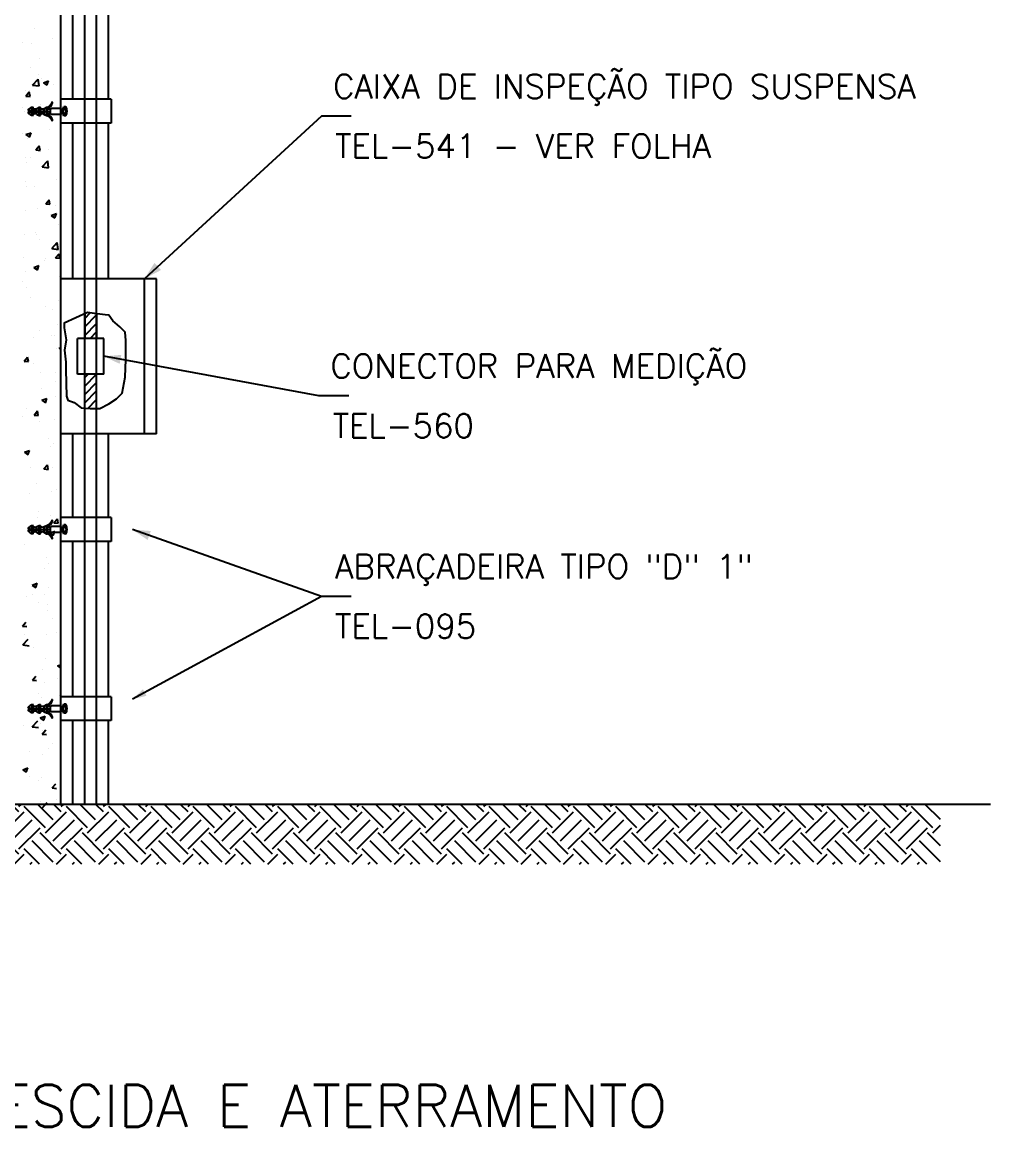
# Model space of a CAD drawing. Header units: millimetres. Extents: x -6325 to -6307.5, y -4398.7 to -4377.9.
# Drawn here: x -6316.14 to -6308.04, y -4398.71 to -4389.37 of the extents above; entities that cross this region are included whole.
import ezdxf
from ezdxf.enums import TextEntityAlignment as Align

# ---------------------------------------------------------------- set-up
doc = ezdxf.new("R2010")
doc.units = ezdxf.units.MM
doc.header["$LTSCALE"] = 10
doc.linetypes.add('DASHED', pattern=[0.75, 0.5, -0.25])
doc.layers.add('INDICACOES', color=9, linetype='Continuous')
doc.layers.add('Termotécnica', color=7, linetype='Continuous')
doc.styles.add('80', font='romans.shx', dxfattribs={"height": 10})
doc.styles.add('r140', font='romans.shx')

# ---------------------------------------------------------------- blocks, each defined once
blk = doc.blocks.new('SET')
at = {"layer": 'INDICACOES', "color": 2}
blk.add_solid([(0, 0), (11.59, -3.11), (11.59, 3.11)], dxfattribs=at)
blk = doc.blocks.new('*X3')
at = {"color": 0}
for p, q in [((823, 858.36), (825.29, 860.65)), ((823, 854.82), (828, 859.82)), ((823, 851.28), (828, 856.28)), ((825.25, 850), (828, 852.75)), ((823, 833.61), (824.39, 835)), ((823, 830.07), (827.93, 835)), ((823, 826.54), (828, 831.54)), ((823, 823), (828, 828)), ((824.27, 820.73), (828, 824.46)), ((827.71, 820.64), (828, 820.93))]:
    blk.add_line(p, q, dxfattribs=at)
blk = doc.blocks.new('*X2')
at = {"color": 0}
for p, q in [((565.69, 654.07), (566.61, 655)), ((580.05, 648.55), (573.6, 655)), ((583.36, 651.86), (580.23, 655)), ((583.36, 654.07), (584.29, 655)), ((597.73, 648.55), (591.28, 655)), ((601.04, 651.86), (597.9, 655)), ((601.04, 654.07), (601.97, 655)), ((615.4, 648.55), (608.95, 655)), ((618.72, 651.86), (615.58, 655)), ((618.72, 654.07), (619.64, 655)), ((633.08, 648.55), (626.63, 655)), ((636.4, 651.86), (633.26, 655)), ((636.4, 654.07), (637.32, 655)), ((650.76, 648.55), (644.31, 655)), ((654.07, 651.86), (650.94, 655)), ((654.07, 654.07), (655, 655)), ((668.44, 648.55), (661.99, 655)), ((671.75, 651.86), (668.62, 655)), ((671.75, 654.07), (672.68, 655)), ((686.11, 648.55), (679.66, 655)), ((689.43, 651.86), (686.29, 655)), ((689.43, 654.07), (690.36, 655)), ((703.79, 648.55), (697.34, 655)), ((707.11, 651.86), (703.97, 655)), ((707.11, 654.07), (708.03, 655)), ((721.47, 648.55), (715.02, 655)), ((724.78, 651.86), (721.65, 655)), ((724.78, 654.07), (725.71, 655)), ((739.15, 648.55), (732.7, 655)), ((742.46, 651.86), (739.33, 655)), ((742.46, 654.07), (743.39, 655)), ((756.83, 648.55), (750.37, 655)), ((760.14, 651.86), (757, 655)), ((760.14, 654.07), (761.07, 655)), ((774.5, 648.55), (768.05, 655)), ((777.82, 651.86), (774.68, 655)), ((777.82, 654.07), (778.74, 655)), ((792.18, 648.55), (785.73, 655)), ((795.5, 651.86), (792.36, 655)), ((795.5, 654.07), (796.42, 655)), ((809.86, 648.55), (803.41, 655)), ((813.17, 651.86), (810.04, 655)), ((813.17, 654.07), (814.1, 655)), ((827.54, 648.55), (821.09, 655)), ((830.85, 651.86), (827.71, 655)), ((830.85, 654.07), (831.78, 655)), ((845.21, 648.55), (838.76, 655)), ((848.53, 651.86), (845.39, 655)), ((848.53, 654.07), (849.45, 655)), ((862.89, 648.55), (856.44, 655)), ((866.21, 651.86), (863.07, 655)), ((866.21, 654.07), (867.13, 655)), ((880.57, 648.55), (874.12, 655)), ((883.88, 651.86), (880.75, 655)), ((883.88, 654.07), (884.81, 655)), ((898.25, 648.55), (891.8, 655)), ((901.56, 651.86), (898.43, 655)), ((901.56, 654.07), (902.49, 655)), ((915.92, 648.55), (909.47, 655)), ((919.24, 651.86), (916.1, 655)), ((919.24, 654.07), (920.17, 655)), ((933.6, 648.55), (927.15, 655)), ((936.92, 651.86), (933.78, 655)), ((936.92, 654.07), (937.84, 655)), ((951.28, 648.55), (944.83, 655)), ((954.59, 651.86), (951.46, 655)), ((954.59, 654.07), (955.52, 655)), ((968.96, 648.55), (962.51, 655)), ((972.27, 651.86), (969.14, 655)), ((972.27, 654.07), (973.2, 655)), ((986.63, 648.55), (980.18, 655)), ((989.95, 651.86), (986.81, 655)), ((989.95, 654.07), (990.88, 655)), ((1004.31, 648.55), (997.86, 655)), ((1007.63, 651.86), (1004.49, 655)), ((1007.63, 654.07), (1008.55, 655)), ((1021.99, 648.55), (1015.54, 655)), ((1025.3, 651.86), (1022.17, 655)), ((1025.3, 654.07), (1026.23, 655)), ((1039.67, 648.55), (1033.22, 655)), ((1042.98, 651.86), (1039.85, 655)), ((1042.98, 654.07), (1043.91, 655)), ((1057.35, 648.55), (1050.9, 655)), ((1060.66, 651.86), (1057.52, 655)), ((1060.66, 654.07), (1061.59, 655)), ((1075.02, 648.55), (1068.57, 655)), ((1078.34, 651.86), (1075.2, 655)), ((1078.34, 654.07), (1079.26, 655)), ((1092.7, 648.55), (1086.25, 655)), ((1096.02, 651.86), (1092.88, 655)), ((1096.02, 654.07), (1096.94, 655)), ((1110.38, 648.55), (1103.93, 655)), ((1113.69, 651.86), (1110.56, 655)), ((1113.69, 654.07), (1114.62, 655)), ((1128.06, 648.55), (1121.61, 655)), ((1131.37, 651.86), (1128.23, 655)), ((1131.37, 654.07), (1132.3, 655)), ((1145.73, 648.55), (1139.28, 655)), ((1149.05, 651.86), (1145.91, 655)), ((1149.05, 654.07), (1149.97, 655)), ((1163.41, 648.55), (1156.96, 655)), ((1166.73, 651.86), (1163.59, 655)), ((1166.73, 654.07), (1167.65, 655)), ((1181, 648.64), (1174.64, 655)), ((565.69, 651.86), (565, 652.55)), ((565, 648.97), (567.9, 651.86)), ((576.73, 645.23), (567.9, 654.07)), ((576.73, 643.03), (585.57, 651.86)), ((594.41, 645.23), (585.57, 654.07)), ((594.41, 643.03), (603.25, 651.86)), ((612.09, 645.23), (603.25, 654.07)), ((612.09, 643.03), (620.93, 651.86)), ((629.77, 645.23), (620.93, 654.07)), ((629.77, 643.03), (638.61, 651.86)), ((647.44, 645.23), (638.61, 654.07)), ((647.44, 643.03), (656.28, 651.86)), ((665.12, 645.23), (656.28, 654.07)), ((665.12, 643.03), (673.96, 651.86)), ((682.8, 645.23), (673.96, 654.07)), ((682.8, 643.03), (691.64, 651.86)), ((700.48, 645.23), (691.64, 654.07)), ((700.48, 643.03), (709.32, 651.86)), ((718.16, 645.23), (709.32, 654.07)), ((718.16, 643.03), (726.99, 651.86)), ((735.83, 645.23), (726.99, 654.07)), ((735.83, 643.03), (744.67, 651.86)), ((753.51, 645.23), (744.67, 654.07)), ((753.51, 643.03), (762.35, 651.86)), ((771.19, 645.23), (762.35, 654.07)), ((771.19, 643.03), (780.03, 651.86)), ((788.87, 645.23), (780.03, 654.07)), ((788.87, 643.03), (797.7, 651.86)), ((806.54, 645.23), (797.7, 654.07)), ((806.54, 643.03), (815.38, 651.86)), ((824.22, 645.23), (815.38, 654.07)), ((824.22, 643.03), (833.06, 651.86)), ((841.9, 645.23), (833.06, 654.07)), ((841.9, 643.03), (850.74, 651.86)), ((859.58, 645.23), (850.74, 654.07)), ((859.58, 643.03), (868.42, 651.86)), ((877.25, 645.23), (868.42, 654.07)), ((877.25, 643.03), (886.09, 651.86)), ((894.93, 645.23), (886.09, 654.07)), ((894.93, 643.03), (903.77, 651.86)), ((912.61, 645.23), (903.77, 654.07)), ((912.61, 643.03), (921.45, 651.86)), ((930.29, 645.23), (921.45, 654.07)), ((930.29, 643.03), (939.13, 651.86)), ((947.97, 645.23), (939.13, 654.07)), ((947.97, 643.03), (956.8, 651.86)), ((965.64, 645.23), (956.8, 654.07)), ((965.64, 643.03), (974.48, 651.86)), ((983.32, 645.23), (974.48, 654.07)), ((983.32, 643.03), (992.16, 651.86)), ((1001, 645.23), (992.16, 654.07)), ((1001, 643.03), (1009.84, 651.86)), ((1018.68, 645.23), (1009.84, 654.07)), ((1018.68, 643.03), (1027.51, 651.86)), ((1036.35, 645.23), (1027.51, 654.07)), ((1036.35, 643.03), (1045.19, 651.86)), ((1054.03, 645.23), (1045.19, 654.07)), ((1054.03, 643.03), (1062.87, 651.86)), ((1071.71, 645.23), (1062.87, 654.07)), ((1071.71, 643.03), (1080.55, 651.86)), ((1089.39, 645.23), (1080.55, 654.07)), ((1089.39, 643.03), (1098.23, 651.86)), ((1107.06, 645.23), (1098.23, 654.07)), ((1107.06, 643.03), (1115.9, 651.86)), ((1124.74, 645.23), (1115.9, 654.07)), ((1124.74, 643.03), (1133.58, 651.86)), ((1142.42, 645.23), (1133.58, 654.07)), ((1142.42, 643.03), (1151.26, 651.86)), ((1160.1, 645.23), (1151.26, 654.07)), ((1160.1, 643.03), (1168.94, 651.86)), ((1177.77, 645.23), (1168.94, 654.07)), ((565, 642.34), (571.21, 648.55)), ((565.69, 636.4), (574.52, 645.23)), ((580.05, 639.71), (588.89, 648.55)), ((583.36, 636.4), (592.2, 645.23)), ((597.73, 639.71), (606.57, 648.55)), ((601.04, 636.4), (609.88, 645.23)), ((615.4, 639.71), (624.24, 648.55)), ((618.72, 636.4), (627.56, 645.23)), ((633.08, 639.71), (641.92, 648.55)), ((636.4, 636.4), (645.23, 645.23)), ((650.76, 639.71), (659.6, 648.55)), ((654.07, 636.4), (662.91, 645.23)), ((668.44, 639.71), (677.28, 648.55)), ((671.75, 636.4), (680.59, 645.23)), ((686.11, 639.71), (694.95, 648.55)), ((689.43, 636.4), (698.27, 645.23)), ((703.79, 639.71), (712.63, 648.55)), ((707.11, 636.4), (715.95, 645.23)), ((721.47, 639.71), (730.31, 648.55)), ((724.78, 636.4), (733.62, 645.23)), ((739.15, 639.71), (747.99, 648.55)), ((742.46, 636.4), (751.3, 645.23)), ((756.83, 639.71), (765.66, 648.55)), ((760.14, 636.4), (768.98, 645.23)), ((774.5, 639.71), (783.34, 648.55)), ((777.82, 636.4), (786.66, 645.23)), ((792.18, 639.71), (801.02, 648.55)), ((795.5, 636.4), (804.33, 645.23)), ((809.86, 639.71), (818.7, 648.55)), ((813.17, 636.4), (822.01, 645.23)), ((827.54, 639.71), (836.37, 648.55)), ((830.85, 636.4), (839.69, 645.23)), ((845.21, 639.71), (854.05, 648.55)), ((848.53, 636.4), (857.37, 645.23)), ((862.89, 639.71), (871.73, 648.55)), ((866.21, 636.4), (875.04, 645.23)), ((880.57, 639.71), (889.41, 648.55)), ((883.88, 636.4), (892.72, 645.23)), ((898.25, 639.71), (907.09, 648.55)), ((901.56, 636.4), (910.4, 645.23)), ((915.92, 639.71), (924.76, 648.55)), ((919.24, 636.4), (928.08, 645.23)), ((933.6, 639.71), (942.44, 648.55)), ((936.92, 636.4), (945.76, 645.23)), ((951.28, 639.71), (960.12, 648.55)), ((954.59, 636.4), (963.43, 645.23)), ((968.96, 639.71), (977.8, 648.55)), ((972.27, 636.4), (981.11, 645.23)), ((986.63, 639.71), (995.47, 648.55)), ((989.95, 636.4), (998.79, 645.23)), ((1004.31, 639.71), (1013.15, 648.55)), ((1007.63, 636.4), (1016.47, 645.23)), ((1021.99, 639.71), (1030.83, 648.55)), ((1025.3, 636.4), (1034.14, 645.23)), ((1039.67, 639.71), (1048.51, 648.55)), ((1042.98, 636.4), (1051.82, 645.23)), ((1057.35, 639.71), (1066.18, 648.55)), ((1060.66, 636.4), (1069.5, 645.23)), ((1075.02, 639.71), (1083.86, 648.55)), ((1078.34, 636.4), (1087.18, 645.23)), ((1092.7, 639.71), (1101.54, 648.55)), ((1096.02, 636.4), (1104.85, 645.23)), ((1110.38, 639.71), (1119.22, 648.55)), ((1113.69, 636.4), (1122.53, 645.23)), ((1128.06, 639.71), (1136.9, 648.55)), ((1131.37, 636.4), (1140.21, 645.23)), ((1145.73, 639.71), (1154.57, 648.55)), ((1149.05, 636.4), (1157.89, 645.23)), ((1163.41, 639.71), (1172.25, 648.55)), ((1166.73, 636.4), (1175.57, 645.23)), ((1177.77, 643.03), (1181, 646.25)), ((583.36, 634.19), (574.52, 643.03)), ((601.04, 634.19), (592.2, 643.03)), ((618.72, 634.19), (609.88, 643.03)), ((636.4, 634.19), (627.56, 643.03)), ((654.07, 634.19), (645.23, 643.03)), ((671.75, 634.19), (662.91, 643.03)), ((689.43, 634.19), (680.59, 643.03)), ((707.11, 634.19), (698.27, 643.03)), ((724.78, 634.19), (715.95, 643.03)), ((742.46, 634.19), (733.62, 643.03)), ((760.14, 634.19), (751.3, 643.03)), ((777.82, 634.19), (768.98, 643.03)), ((795.5, 634.19), (786.66, 643.03)), ((813.17, 634.19), (804.33, 643.03)), ((830.85, 634.19), (822.01, 643.03)), ((848.53, 634.19), (839.69, 643.03)), ((866.21, 634.19), (857.37, 643.03)), ((883.88, 634.19), (875.04, 643.03)), ((901.56, 634.19), (892.72, 643.03)), ((919.24, 634.19), (910.4, 643.03)), ((936.92, 634.19), (928.08, 643.03)), ((954.59, 634.19), (945.76, 643.03)), ((972.27, 634.19), (963.43, 643.03)), ((989.95, 634.19), (981.11, 643.03)), ((1007.63, 634.19), (998.79, 643.03)), ((1025.3, 634.19), (1016.47, 643.03)), ((1042.98, 634.19), (1034.14, 643.03)), ((1060.66, 634.19), (1051.82, 643.03)), ((1078.34, 634.19), (1069.5, 643.03)), ((1096.02, 634.19), (1087.18, 643.03)), ((1113.69, 634.19), (1104.85, 643.03)), ((1131.37, 634.19), (1122.53, 643.03)), ((1149.05, 634.19), (1140.21, 643.03)), ((1166.73, 634.19), (1157.89, 643.03)), ((1181, 637.59), (1175.57, 643.03)), ((574.29, 630), (567.9, 636.4)), ((580.05, 630.87), (571.21, 639.71)), ((591.97, 630), (585.57, 636.4)), ((597.73, 630.87), (588.89, 639.71)), ((609.65, 630), (603.25, 636.4)), ((615.4, 630.87), (606.57, 639.71)), ((627.32, 630), (620.93, 636.4)), ((633.08, 630.87), (624.24, 639.71)), ((645, 630), (638.61, 636.4)), ((650.76, 630.87), (641.92, 639.71)), ((662.68, 630), (656.28, 636.4)), ((668.44, 630.87), (659.6, 639.71)), ((680.36, 630), (673.96, 636.4)), ((686.11, 630.87), (677.28, 639.71)), ((698.03, 630), (691.64, 636.4)), ((703.79, 630.87), (694.95, 639.71)), ((715.71, 630), (709.32, 636.4)), ((721.47, 630.87), (712.63, 639.71)), ((733.39, 630), (726.99, 636.4)), ((739.15, 630.87), (730.31, 639.71)), ((751.07, 630), (744.67, 636.4)), ((756.83, 630.87), (747.99, 639.71)), ((768.75, 630), (762.35, 636.4)), ((774.5, 630.87), (765.66, 639.71)), ((786.42, 630), (780.03, 636.4)), ((792.18, 630.87), (783.34, 639.71)), ((804.1, 630), (797.7, 636.4)), ((809.86, 630.87), (801.02, 639.71)), ((821.78, 630), (815.38, 636.4)), ((827.54, 630.87), (818.7, 639.71)), ((839.46, 630), (833.06, 636.4)), ((845.21, 630.87), (836.37, 639.71)), ((857.13, 630), (850.74, 636.4)), ((862.89, 630.87), (854.05, 639.71)), ((874.81, 630), (868.42, 636.4)), ((880.57, 630.87), (871.73, 639.71)), ((892.49, 630), (886.09, 636.4)), ((898.25, 630.87), (889.41, 639.71)), ((910.17, 630), (903.77, 636.4)), ((915.92, 630.87), (907.09, 639.71)), ((927.84, 630), (921.45, 636.4)), ((933.6, 630.87), (924.76, 639.71)), ((945.52, 630), (939.13, 636.4)), ((951.28, 630.87), (942.44, 639.71)), ((963.2, 630), (956.8, 636.4)), ((968.96, 630.87), (960.12, 639.71)), ((980.88, 630), (974.48, 636.4)), ((986.63, 630.87), (977.8, 639.71)), ((998.56, 630), (992.16, 636.4)), ((1004.31, 630.87), (995.47, 639.71)), ((1016.23, 630), (1009.84, 636.4)), ((1021.99, 630.87), (1013.15, 639.71)), ((1033.91, 630), (1027.51, 636.4)), ((1039.67, 630.87), (1030.83, 639.71)), ((1051.59, 630), (1045.19, 636.4)), ((1057.35, 630.87), (1048.51, 639.71)), ((1069.27, 630), (1062.87, 636.4)), ((1075.02, 630.87), (1066.18, 639.71)), ((1086.94, 630), (1080.55, 636.4)), ((1092.7, 630.87), (1083.86, 639.71)), ((1104.62, 630), (1098.23, 636.4)), ((1110.38, 630.87), (1101.54, 639.71)), ((1122.3, 630), (1115.9, 636.4)), ((1128.06, 630.87), (1119.22, 639.71)), ((1139.98, 630), (1133.58, 636.4)), ((1145.73, 630.87), (1136.9, 639.71)), ((1157.65, 630), (1151.26, 636.4)), ((1163.41, 630.87), (1154.57, 639.71)), ((1175.33, 630), (1168.94, 636.4)), ((1181, 630.96), (1172.25, 639.71)), ((565.69, 634.19), (565, 634.87)), ((565, 631.29), (567.9, 634.19)), ((570.34, 630), (571.21, 630.87)), ((581.39, 630), (585.57, 634.19)), ((588.02, 630), (588.89, 630.87)), ((599.06, 630), (603.25, 634.19)), ((605.69, 630), (606.57, 630.87)), ((616.74, 630), (620.93, 634.19)), ((623.37, 630), (624.24, 630.87)), ((634.42, 630), (638.61, 634.19)), ((641.05, 630), (641.92, 630.87)), ((652.1, 630), (656.28, 634.19)), ((658.73, 630), (659.6, 630.87)), ((669.77, 630), (673.96, 634.19)), ((676.4, 630), (677.28, 630.87)), ((687.45, 630), (691.64, 634.19)), ((694.08, 630), (694.95, 630.87)), ((705.13, 630), (709.32, 634.19)), ((711.76, 630), (712.63, 630.87)), ((722.81, 630), (726.99, 634.19)), ((729.44, 630), (730.31, 630.87)), ((740.49, 630), (744.67, 634.19)), ((747.11, 630), (747.99, 630.87)), ((758.16, 630), (762.35, 634.19)), ((764.79, 630), (765.66, 630.87)), ((775.84, 630), (780.03, 634.19)), ((782.47, 630), (783.34, 630.87)), ((793.52, 630), (797.7, 634.19)), ((800.15, 630), (801.02, 630.87)), ((811.2, 630), (815.38, 634.19)), ((817.83, 630), (818.7, 630.87)), ((828.87, 630), (833.06, 634.19)), ((835.5, 630), (836.37, 630.87)), ((846.55, 630), (850.74, 634.19)), ((853.18, 630), (854.05, 630.87)), ((864.23, 630), (868.42, 634.19)), ((870.86, 630), (871.73, 630.87)), ((881.91, 630), (886.09, 634.19)), ((888.54, 630), (889.41, 630.87)), ((899.58, 630), (903.77, 634.19)), ((906.21, 630), (907.09, 630.87)), ((917.26, 630), (921.45, 634.19)), ((923.89, 630), (924.76, 630.87)), ((934.94, 630), (939.13, 634.19)), ((941.57, 630), (942.44, 630.87)), ((952.62, 630), (956.8, 634.19)), ((959.25, 630), (960.12, 630.87)), ((970.3, 630), (974.48, 634.19)), ((976.92, 630), (977.8, 630.87)), ((987.97, 630), (992.16, 634.19)), ((994.6, 630), (995.47, 630.87)), ((1005.65, 630), (1009.84, 634.19)), ((1012.28, 630), (1013.15, 630.87)), ((1023.33, 630), (1027.51, 634.19)), ((1029.96, 630), (1030.83, 630.87)), ((1041.01, 630), (1045.19, 634.19)), ((1047.63, 630), (1048.51, 630.87)), ((1058.68, 630), (1062.87, 634.19)), ((1065.31, 630), (1066.18, 630.87)), ((1076.36, 630), (1080.55, 634.19)), ((1082.99, 630), (1083.86, 630.87)), ((1094.04, 630), (1098.23, 634.19)), ((1100.67, 630), (1101.54, 630.87)), ((1111.72, 630), (1115.9, 634.19)), ((1118.35, 630), (1119.22, 630.87)), ((1129.39, 630), (1133.58, 634.19)), ((1136.02, 630), (1136.9, 630.87)), ((1147.07, 630), (1151.26, 634.19)), ((1153.7, 630), (1154.57, 630.87)), ((1164.75, 630), (1168.94, 634.19)), ((1171.38, 630), (1172.25, 630.87))]:
    blk.add_line(p, q, dxfattribs=at)

msp = doc.modelspace()

# ---------------------------------------------------------------- linework, layer by layer
at = {"layer": 'Termotécnica', "color": 2}
for p, q in [((-6315.8227, -4395.9113), (-6315.8227, -4382.3113)), ((-6313.6427, -4390.1513), (-6315.1227, -4391.5113)), ((-6313.3927, -4390.1513), (-6313.6427, -4390.1513)), ((-6315.6227, -4391.8063), (-6315.6227, -4392.0113)), ((-6315.5227, -4391.8049), (-6315.5227, -4392.0113)), ((-6313.6627, -4392.4913), (-6315.4627, -4392.1613)), ((-6315.6227, -4392.5942), (-6315.6227, -4392.3113)), ((-6315.5227, -4392.5985), (-6315.5227, -4392.3113)), ((-6313.4127, -4392.4913), (-6313.6627, -4392.4913)), ((-6313.6427, -4394.1713), (-6315.2227, -4393.6113)), ((-6313.6427, -4394.1713), (-6315.2227, -4395.0313)), ((-6313.3927, -4394.1713), (-6313.6427, -4394.1713))]:
    msp.add_line(p, q, dxfattribs=at)
at = {"layer": 'Termotécnica', "color": 1, "linetype": 'DASHED'}
for p, q in [((-6315.6227, -4392.8113), (-6315.6227, -4387.5113)), ((-6315.5227, -4392.8113), (-6315.5227, -4387.5113)), ((-6315.6227, -4395.9113), (-6315.6227, -4391.5113)), ((-6315.5227, -4395.9113), (-6315.5227, -4391.5113))]:
    msp.add_line(p, q, dxfattribs=at)
at = {"layer": 'Termotécnica', "color": 3}
for p, q in [((-6315.7227, -4390.01), (-6315.7227, -4388.3113)), ((-6315.4227, -4390.01), (-6315.4227, -4388.3113)), ((-6315.4022, -4390.01), (-6315.8227, -4390.01)), ((-6315.4022, -4390.01), (-6315.4022, -4390.21)), ((-6315.4022, -4390.21), (-6315.8227, -4390.21)), ((-6315.7227, -4391.5113), (-6315.7227, -4390.21)), ((-6315.4227, -4391.5113), (-6315.4227, -4390.21)), ((-6315.2227, -4391.5113), (-6315.8227, -4391.5113)), ((-6315.0227, -4391.5113), (-6315.8227, -4391.5113)), ((-6315.1227, -4392.8113), (-6315.1227, -4391.5113)), ((-6315.0227, -4392.8113), (-6315.0227, -4391.5113)), ((-6315.4627, -4392.0113), (-6315.6827, -4392.0113)), ((-6315.4627, -4392.3113), (-6315.6827, -4392.3113)), ((-6315.0227, -4392.8113), (-6315.8227, -4392.8113)), ((-6315.7227, -4393.5116), (-6315.7227, -4392.8113)), ((-6315.4227, -4393.5116), (-6315.4227, -4392.8113)), ((-6315.4022, -4393.5116), (-6315.8227, -4393.5116)), ((-6315.4022, -4393.5116), (-6315.4022, -4393.7116)), ((-6315.4022, -4393.7116), (-6315.8227, -4393.7116)), ((-6315.7227, -4395.0103), (-6315.7227, -4393.7116)), ((-6315.4227, -4395.0103), (-6315.4227, -4393.7116)), ((-6315.4022, -4395.0103), (-6315.8227, -4395.0103)), ((-6315.4022, -4395.0103), (-6315.4022, -4395.2103)), ((-6315.4022, -4395.2103), (-6315.8227, -4395.2103)), ((-6315.7227, -4395.9113), (-6315.7227, -4395.2103)), ((-6315.4227, -4395.9113), (-6315.4227, -4395.2103))]:
    msp.add_line(p, q, dxfattribs=at)
at = {"layer": 'Termotécnica', "color": 1}
for p, q in [((-6316.0448, -4389.4146), (-6316.0448, -4389.4146)), ((-6316.1416, -4389.5333), (-6316.1416, -4389.5333)), ((-6316.0691, -4389.5405), (-6316.0691, -4389.5405)), ((-6315.8929, -4389.4994), (-6315.8929, -4389.4994)), ((-6315.8237, -4389.6014), (-6315.8237, -4389.6014)), ((-6315.9979, -4389.6651), (-6315.9979, -4389.6651)), ((-6316.0764, -4389.7403), (-6316.0764, -4389.7403)), ((-6316.0098, -4389.806), (-6316.0098, -4389.806)), ((-6315.8313, -4389.8183), (-6315.8313, -4389.8183)), ((-6316.0582, -4389.8903), (-6316.0115, -4389.8416)), ((-6316.0582, -4389.8903), (-6316.0049, -4389.8985)), ((-6316.0048, -4389.8986), (-6316.0115, -4389.8416)), ((-6315.9815, -4389.838), (-6315.9815, -4389.838)), ((-6315.9681, -4389.8708), (-6315.9261, -4389.8547)), ((-6315.9681, -4389.8708), (-6315.9383, -4389.8909)), ((-6315.9383, -4389.8909), (-6315.9261, -4389.8547)), ((-6315.8833, -4389.8866), (-6315.8833, -4389.8866)), ((-6316.1186, -4389.9351), (-6316.1186, -4389.9351)), ((-6316.1158, -4389.9827), (-6316.0869, -4389.9483)), ((-6316.1158, -4389.9827), (-6316.08, -4389.9859)), ((-6316.08, -4389.9859), (-6316.0869, -4389.9483)), ((-6316.0837, -4389.94), (-6316.0837, -4389.94)), ((-6316.1394, -4390.0747), (-6316.1394, -4390.0747)), ((-6316.1292, -4390.111), (-6316.1292, -4390.111)), ((-6316.0993, -4390.105), (-6315.9027, -4390.1113)), ((-6316.0993, -4390.1176), (-6315.9027, -4390.1113)), ((-6316.0827, -4390.1055), (-6316.0827, -4390.0873)), ((-6316.0627, -4390.1061), (-6316.0627, -4390.078)), ((-6316.0527, -4390.1065), (-6316.0527, -4390.0763)), ((-6316.0227, -4390.0863), (-6316.0027, -4390.0763)), ((-6316.0227, -4390.1074), (-6316.0227, -4390.0863)), ((-6316.0027, -4390.0763), (-6315.9927, -4390.0763)), ((-6316.0027, -4390.1081), (-6316.0027, -4390.0763)), ((-6315.9927, -4390.1084), (-6315.9927, -4390.0763)), ((-6315.9892, -4390.0549), (-6315.9892, -4390.0549)), ((-6315.9627, -4390.0863), (-6315.9427, -4390.0763)), ((-6315.9627, -4390.1094), (-6315.9627, -4390.0863)), ((-6315.9427, -4390.0763), (-6315.9362, -4390.0763)), ((-6315.9427, -4390.11), (-6315.9427, -4390.0763)), ((-6315.9327, -4390.1103), (-6315.9327, -4390.0823)), ((-6315.9327, -4390.1403), (-6315.9327, -4390.1122)), ((-6315.8227, -4390.0863), (-6315.9027, -4390.0863)), ((-6315.8227, -4390.0863), (-6315.8227, -4390.1363)), ((-6315.8026, -4390.1001), (-6315.8227, -4390.1001)), ((-6315.8026, -4390.0901), (-6315.7968, -4390.0723)), ((-6315.7886, -4390.0901), (-6315.8026, -4390.0901)), ((-6315.8026, -4390.1301), (-6315.8026, -4390.0901)), ((-6315.7828, -4390.0723), (-6315.7968, -4390.0723)), ((-6316.091, -4390.1397), (-6316.091, -4390.1397)), ((-6316.0827, -4390.1353), (-6316.0827, -4390.1171)), ((-6316.0627, -4390.1446), (-6316.0627, -4390.1164)), ((-6316.0527, -4390.1463), (-6316.0527, -4390.1161)), ((-6316.0227, -4390.1363), (-6316.0227, -4390.1151)), ((-6316.0227, -4390.1363), (-6316.0027, -4390.1463)), ((-6316.0027, -4390.1463), (-6316.0027, -4390.1145)), ((-6316.0027, -4390.1463), (-6315.9927, -4390.1463)), ((-6315.9927, -4390.1463), (-6315.9927, -4390.1142)), ((-6315.9627, -4390.1363), (-6315.9627, -4390.1132)), ((-6315.9627, -4390.1363), (-6315.9427, -4390.1463)), ((-6315.9427, -4390.1463), (-6315.9427, -4390.1126)), ((-6315.9427, -4390.1463), (-6315.9362, -4390.1463)), ((-6315.8227, -4390.1363), (-6315.9027, -4390.1363)), ((-6315.8026, -4390.1201), (-6315.8227, -4390.1201)), ((-6315.7968, -4390.1479), (-6315.8026, -4390.1301)), ((-6315.7886, -4390.1301), (-6315.8026, -4390.1301)), ((-6315.7828, -4390.1479), (-6315.7968, -4390.1479)), ((-6316.1434, -4390.2931), (-6316.1434, -4390.2931)), ((-6316.1141, -4390.3059), (-6316.0721, -4390.2898)), ((-6316.0842, -4390.326), (-6316.0721, -4390.2898)), ((-6315.9198, -4390.2616), (-6315.9198, -4390.2616)), ((-6316.1141, -4390.3059), (-6316.0843, -4390.326)), ((-6316.0983, -4390.3395), (-6316.0983, -4390.3395)), ((-6316.0326, -4390.434), (-6316.0037, -4390.3996)), ((-6316.0326, -4390.434), (-6315.9967, -4390.4372)), ((-6315.9967, -4390.4372), (-6316.0037, -4390.3996)), ((-6315.9996, -4390.4248), (-6315.9996, -4390.4248)), ((-6315.9257, -4390.4311), (-6315.9257, -4390.4311)), ((-6316.1195, -4390.4982), (-6316.1195, -4390.4982)), ((-6316.1056, -4390.5392), (-6316.1056, -4390.5392)), ((-6316.0776, -4390.4983), (-6316.0776, -4390.4983)), ((-6315.9787, -4390.574), (-6315.9319, -4390.5253)), ((-6315.9787, -4390.574), (-6315.9253, -4390.5823)), ((-6315.9253, -4390.5823), (-6315.9319, -4390.5254)), ((-6316.1204, -4390.6949), (-6316.1204, -4390.6949)), ((-6316.1129, -4390.7389), (-6316.1129, -4390.7389)), ((-6316.0451, -4390.7361), (-6316.0451, -4390.7361)), ((-6315.8565, -4390.6851), (-6315.8565, -4390.6851)), ((-6315.9493, -4390.8854), (-6315.9204, -4390.8509)), ((-6315.9135, -4390.8885), (-6315.9204, -4390.8509)), ((-6316.1202, -4390.9387), (-6316.1202, -4390.9387)), ((-6316.0144, -4390.9217), (-6316.0144, -4390.9217)), ((-6315.9493, -4390.8854), (-6315.9135, -4390.8885)), ((-6315.8642, -4390.9019), (-6315.8642, -4390.9019)), ((-6315.902, -4390.9826), (-6315.8599, -4390.9664)), ((-6315.902, -4390.9826), (-6315.8721, -4391.0027)), ((-6315.8721, -4391.0027), (-6315.8599, -4390.9664)), ((-6316.1275, -4391.1384), (-6316.1275, -4391.1384)), ((-6316.0354, -4391.1233), (-6316.0354, -4391.1233)), ((-6316.022, -4391.1386), (-6316.022, -4391.1386)), ((-6315.8416, -4391.0563), (-6315.8416, -4391.0563)), ((-6316.0014, -4391.1846), (-6316.0014, -4391.1846)), ((-6315.8991, -4391.2578), (-6315.8524, -4391.2091)), ((-6315.8457, -4391.2661), (-6315.8524, -4391.2091)), ((-6315.8991, -4391.2578), (-6315.8458, -4391.2661)), ((-6315.8661, -4391.3367), (-6315.8372, -4391.3022)), ((-6315.8302, -4391.3398), (-6315.8372, -4391.3022)), ((-6315.8267, -4391.2959), (-6315.8267, -4391.2959)), ((-6316.1348, -4391.3382), (-6316.1348, -4391.3382)), ((-6316.0479, -4391.4176), (-6316.0059, -4391.4015)), ((-6316.0479, -4391.4176), (-6316.0181, -4391.4378)), ((-6316.0181, -4391.4378), (-6316.0059, -4391.4015)), ((-6315.961, -4391.3612), (-6315.961, -4391.3612)), ((-6315.9526, -4391.3453), (-6315.9526, -4391.3453)), ((-6315.8661, -4391.3367), (-6315.8302, -4391.3398)), ((-6316.1222, -4391.4547), (-6316.1222, -4391.4547)), ((-6315.834, -4391.4956), (-6315.834, -4391.4956)), ((-6316.1421, -4391.5379), (-6316.1421, -4391.5379)), ((-6316.1104, -4391.582), (-6316.1104, -4391.582)), ((-6316.0778, -4391.6678), (-6316.0778, -4391.6678)), ((-6315.8413, -4391.6954), (-6315.8413, -4391.6954)), ((-6315.9513, -4391.7484), (-6315.9513, -4391.7484)), ((-6315.8894, -4391.7687), (-6315.8894, -4391.7687)), ((-6316.0032, -4391.9444), (-6316.0032, -4391.9444)), ((-6315.8486, -4391.8951), (-6315.8486, -4391.8951)), ((-6316.0472, -4392.0054), (-6316.0472, -4392.0054)), ((-6315.897, -4391.9856), (-6315.897, -4391.9856)), ((-6315.8769, -4391.9864), (-6315.8769, -4391.9864)), ((-6316.1299, -4392.2017), (-6316.101, -4392.1672)), ((-6316.0941, -4392.2048), (-6316.101, -4392.1672)), ((-6315.8559, -4392.0949), (-6315.8559, -4392.0949)), ((-6315.8358, -4392.0943), (-6315.8227, -4392.0893)), ((-6315.8358, -4392.0943), (-6315.8227, -4392.1031)), ((-6316.1299, -4392.2017), (-6316.0941, -4392.2048)), ((-6316.1239, -4392.2144), (-6316.1239, -4392.2144)), ((-6316.0548, -4392.2222), (-6316.0548, -4392.2222)), ((-6315.8276, -4392.1923), (-6315.8276, -4392.1923)), ((-6315.9938, -4392.293), (-6315.9938, -4392.293)), ((-6315.8632, -4392.2946), (-6315.8632, -4392.2946)), ((-6315.9854, -4392.429), (-6315.9854, -4392.429)), ((-6315.8672, -4392.3735), (-6315.8672, -4392.3735)), ((-6315.9818, -4392.5294), (-6315.9398, -4392.5133)), ((-6315.9818, -4392.5294), (-6315.9519, -4392.5495)), ((-6315.9519, -4392.5495), (-6315.9398, -4392.5133)), ((-6315.8705, -4392.4943), (-6315.8705, -4392.4943)), ((-6316.1131, -4392.5979), (-6316.1131, -4392.5979)), ((-6316.0467, -4392.653), (-6316.0178, -4392.6185)), ((-6316.0108, -4392.6561), (-6316.0178, -4392.6185)), ((-6316.1433, -4392.6656), (-6316.1433, -4392.6656)), ((-6316.0467, -4392.653), (-6316.0108, -4392.6561)), ((-6316.0049, -4392.7042), (-6316.0049, -4392.7042)), ((-6315.8778, -4392.6941), (-6315.8778, -4392.6941)), ((-6315.9222, -4392.8524), (-6315.9222, -4392.8524)), ((-6315.8851, -4392.8938), (-6315.8851, -4392.8938)), ((-6316.1278, -4392.9645), (-6316.0858, -4392.9484)), ((-6316.1278, -4392.9645), (-6316.0979, -4392.9846)), ((-6316.1257, -4392.9742), (-6316.1257, -4392.9742)), ((-6316.1035, -4392.9851), (-6316.1035, -4392.9851)), ((-6316.0979, -4392.9846), (-6316.0857, -4392.9484)), ((-6315.9097, -4392.9181), (-6315.9097, -4392.9181)), ((-6316.08, -4393.089), (-6316.08, -4393.089)), ((-6315.9634, -4393.1043), (-6315.9345, -4393.0698)), ((-6315.9276, -4393.1074), (-6315.9345, -4393.0698)), ((-6315.9298, -4393.0692), (-6315.9298, -4393.0692)), ((-6315.8924, -4393.0935), (-6315.8924, -4393.0935)), ((-6315.9634, -4393.1043), (-6315.9276, -4393.1074)), ((-6316.029, -4393.2231), (-6316.029, -4393.2231)), ((-6315.8604, -4393.276), (-6315.8604, -4393.276)), ((-6316.0877, -4393.3059), (-6316.0877, -4393.3059)), ((-6315.8997, -4393.2933), (-6315.8997, -4393.2933)), ((-6316.0067, -4393.4639), (-6316.0067, -4393.4639)), ((-6316.0183, -4393.5126), (-6316.0183, -4393.5126)), ((-6315.907, -4393.493), (-6315.907, -4393.493)), ((-6315.8802, -4393.5556), (-6315.8513, -4393.5211)), ((-6315.8802, -4393.5556), (-6315.8443, -4393.5587)), ((-6315.8443, -4393.5588), (-6315.8513, -4393.5211)), ((-6315.8256, -4393.5432), (-6315.8256, -4393.5432)), ((-6316.0993, -4393.605), (-6315.9027, -4393.6113)), ((-6316.0993, -4393.6176), (-6315.9027, -4393.6113)), ((-6316.0827, -4393.6055), (-6316.0827, -4393.5873)), ((-6316.0827, -4393.6353), (-6316.0827, -4393.6171)), ((-6316.0627, -4393.6061), (-6316.0627, -4393.578)), ((-6316.0627, -4393.6446), (-6316.0627, -4393.6164)), ((-6316.0527, -4393.6065), (-6316.0527, -4393.5763)), ((-6316.0527, -4393.6463), (-6316.0527, -4393.6161)), ((-6316.0227, -4393.5863), (-6316.0027, -4393.5763)), ((-6316.0227, -4393.6074), (-6316.0227, -4393.5863)), ((-6316.0227, -4393.6363), (-6316.0227, -4393.6151)), ((-6316.0227, -4393.6363), (-6316.0027, -4393.6463)), ((-6316.0194, -4393.6102), (-6316.0194, -4393.6102)), ((-6316.0027, -4393.5763), (-6315.9927, -4393.5763)), ((-6316.0027, -4393.6081), (-6316.0027, -4393.5763)), ((-6316.0027, -4393.6463), (-6316.0027, -4393.6145)), ((-6316.0027, -4393.6463), (-6315.9927, -4393.6463)), ((-6315.9927, -4393.6084), (-6315.9927, -4393.5763)), ((-6315.9927, -4393.6463), (-6315.9927, -4393.6142)), ((-6315.9627, -4393.5863), (-6315.9427, -4393.5763)), ((-6315.9627, -4393.6094), (-6315.9627, -4393.5863)), ((-6315.9627, -4393.6363), (-6315.9627, -4393.6132)), ((-6315.9627, -4393.6363), (-6315.9427, -4393.6463)), ((-6315.9427, -4393.5763), (-6315.9362, -4393.5763)), ((-6315.9427, -4393.61), (-6315.9427, -4393.5763)), ((-6315.9427, -4393.6463), (-6315.9427, -4393.6126)), ((-6315.9427, -4393.6463), (-6315.9362, -4393.6463)), ((-6315.9327, -4393.6103), (-6315.9327, -4393.5823)), ((-6315.9327, -4393.6403), (-6315.9327, -4393.6122)), ((-6315.9156, -4393.6411), (-6315.8736, -4393.625)), ((-6315.9156, -4393.6411), (-6315.8858, -4393.6613)), ((-6315.8227, -4393.5863), (-6315.9027, -4393.5863)), ((-6315.8227, -4393.6363), (-6315.9027, -4393.6363)), ((-6315.8858, -4393.6613), (-6315.8736, -4393.625)), ((-6315.8227, -4393.5863), (-6315.8227, -4393.6363)), ((-6315.8026, -4393.6001), (-6315.8227, -4393.6001)), ((-6315.8026, -4393.6201), (-6315.8227, -4393.6201)), ((-6315.8026, -4393.5901), (-6315.7968, -4393.5723)), ((-6315.7886, -4393.5901), (-6315.8026, -4393.5901)), ((-6315.8026, -4393.6301), (-6315.8026, -4393.5901)), ((-6315.7968, -4393.6479), (-6315.8026, -4393.6301)), ((-6315.7886, -4393.6301), (-6315.8026, -4393.6301)), ((-6315.7828, -4393.5723), (-6315.7968, -4393.5723)), ((-6315.7828, -4393.6479), (-6315.7968, -4393.6479)), ((-6316.1275, -4393.734), (-6316.1275, -4393.734)), ((-6315.9143, -4393.6927), (-6315.9143, -4393.6927)), ((-6315.945, -4393.8482), (-6315.945, -4393.8482)), ((-6315.955, -4393.936), (-6315.955, -4393.936)), ((-6315.9216, -4393.8925), (-6315.9216, -4393.8925)), ((-6316.0616, -4394.0762), (-6316.0196, -4394.0601)), ((-6316.0616, -4394.0762), (-6316.0318, -4394.0964)), ((-6316.0317, -4394.0964), (-6316.0196, -4394.0601)), ((-6315.9289, -4394.0922), (-6315.9289, -4394.0922)), ((-6316.1129, -4394.1727), (-6316.1129, -4394.1727)), ((-6316.0618, -4394.1548), (-6316.0618, -4394.1548)), ((-6315.9627, -4394.1529), (-6315.9627, -4394.1529)), ((-6316.0085, -4394.2237), (-6316.0085, -4394.2237)), ((-6315.9362, -4394.292), (-6315.9362, -4394.292)), ((-6315.9353, -4394.2354), (-6315.9353, -4394.2354)), ((-6316.144, -4394.4206), (-6316.1151, -4394.3861)), ((-6316.1205, -4394.3895), (-6316.1205, -4394.3895)), ((-6315.8933, -4394.3596), (-6315.8933, -4394.3596)), ((-6316.144, -4394.4206), (-6316.1082, -4394.4237)), ((-6316.1292, -4394.4938), (-6316.1292, -4394.4938)), ((-6315.9435, -4394.4917), (-6315.9435, -4394.4917)), ((-6315.8609, -4394.4733), (-6315.8609, -4394.4733)), ((-6316.1417, -4394.5774), (-6316.095, -4394.5287)), ((-6316.1417, -4394.5774), (-6316.0884, -4394.5857)), ((-6316.0511, -4394.5963), (-6316.0511, -4394.5963)), ((-6315.9777, -4394.7799), (-6315.9777, -4394.7799)), ((-6315.9507, -4394.6914), (-6315.9507, -4394.6914)), ((-6315.8494, -4394.7529), (-6315.8227, -4394.7426)), ((-6315.8494, -4394.7529), (-6315.8227, -4394.7709)), ((-6315.83, -4394.783), (-6315.83, -4394.783)), ((-6316.0608, -4394.8719), (-6316.0319, -4394.8374)), ((-6316.0608, -4394.8719), (-6316.0249, -4394.875)), ((-6315.8512, -4394.8605), (-6315.8512, -4394.8605)), ((-6315.958, -4394.8912), (-6315.958, -4394.8912)), ((-6316.0102, -4394.9835), (-6316.0102, -4394.9835)), ((-6315.9879, -4395.0197), (-6315.9879, -4395.0197)), ((-6315.8377, -4394.9999), (-6315.8377, -4394.9999)), ((-6316.0993, -4395.105), (-6315.9027, -4395.1113)), ((-6316.0993, -4395.1176), (-6315.9027, -4395.1113)), ((-6316.0971, -4395.0849), (-6316.0971, -4395.0849)), ((-6316.0827, -4395.1055), (-6316.0827, -4395.0873)), ((-6316.0827, -4395.1353), (-6316.0827, -4395.1171)), ((-6316.0627, -4395.1061), (-6316.0627, -4395.078)), ((-6316.0627, -4395.1446), (-6316.0627, -4395.1164)), ((-6316.0527, -4395.1065), (-6316.0527, -4395.0763)), ((-6316.0527, -4395.1463), (-6316.0527, -4395.1161)), ((-6316.0227, -4395.0863), (-6316.0027, -4395.0763)), ((-6316.0227, -4395.1074), (-6316.0227, -4395.0863)), ((-6316.0227, -4395.1363), (-6316.0227, -4395.1151)), ((-6316.0227, -4395.1363), (-6316.0027, -4395.1463)), ((-6316.0027, -4395.0763), (-6315.9927, -4395.0763)), ((-6316.0027, -4395.1081), (-6316.0027, -4395.0763)), ((-6316.0027, -4395.1463), (-6316.0027, -4395.1145)), ((-6316.0027, -4395.1463), (-6315.9927, -4395.1463)), ((-6315.9927, -4395.1084), (-6315.9927, -4395.0763)), ((-6315.9927, -4395.1463), (-6315.9927, -4395.1142)), ((-6315.9653, -4395.0909), (-6315.9653, -4395.0909)), ((-6315.9627, -4395.0863), (-6315.9427, -4395.0763)), ((-6315.9627, -4395.1094), (-6315.9627, -4395.0863)), ((-6315.9627, -4395.1363), (-6315.9627, -4395.1132)), ((-6315.9627, -4395.1363), (-6315.9427, -4395.1463)), ((-6315.9427, -4395.0763), (-6315.9362, -4395.0763)), ((-6315.9427, -4395.11), (-6315.9427, -4395.0763)), ((-6315.9427, -4395.1463), (-6315.9427, -4395.1126)), ((-6315.9427, -4395.1463), (-6315.9362, -4395.1463)), ((-6315.9327, -4395.1103), (-6315.9327, -4395.0823)), ((-6315.9327, -4395.1403), (-6315.9327, -4395.1122)), ((-6315.8227, -4395.0863), (-6315.9027, -4395.0863)), ((-6315.8227, -4395.1363), (-6315.9027, -4395.1363)), ((-6315.8227, -4395.0863), (-6315.8227, -4395.1363)), ((-6315.8026, -4395.1001), (-6315.8227, -4395.1001)), ((-6315.8026, -4395.1201), (-6315.8227, -4395.1201)), ((-6315.8026, -4395.0901), (-6315.7968, -4395.0723)), ((-6315.7886, -4395.0901), (-6315.8026, -4395.0901)), ((-6315.8026, -4395.1301), (-6315.8026, -4395.0901)), ((-6315.7886, -4395.1301), (-6315.8026, -4395.1301)), ((-6315.7968, -4395.1479), (-6315.8026, -4395.1301)), ((-6315.7828, -4395.0723), (-6315.7968, -4395.0723)), ((-6315.7828, -4395.1479), (-6315.7968, -4395.1479)), ((-6316.0622, -4395.2612), (-6316.0154, -4395.2125)), ((-6315.9955, -4395.2366), (-6315.9955, -4395.2366)), ((-6315.9954, -4395.188), (-6315.9534, -4395.1719)), ((-6315.9954, -4395.188), (-6315.9656, -4395.2081)), ((-6315.9656, -4395.2081), (-6315.9534, -4395.1719)), ((-6316.131, -4395.2535), (-6316.131, -4395.2535)), ((-6316.0622, -4395.2612), (-6316.0088, -4395.2695)), ((-6315.9775, -4395.3232), (-6315.9486, -4395.2887)), ((-6315.9775, -4395.3232), (-6315.9417, -4395.3264)), ((-6315.9726, -4395.2906), (-6315.9726, -4395.2906)), ((-6315.8936, -4395.405), (-6315.8936, -4395.405)), ((-6316.0874, -4395.4721), (-6316.0874, -4395.4721)), ((-6315.9799, -4395.4904), (-6315.9799, -4395.4904)), ((-6315.9261, -4395.4433), (-6315.9261, -4395.4433)), ((-6316.1414, -4395.6231), (-6316.0994, -4395.607)), ((-6316.1414, -4395.6231), (-6316.1116, -4395.6432)), ((-6316.1116, -4395.6432), (-6316.0994, -4395.607)), ((-6316.0839, -4395.6799), (-6316.0839, -4395.6799)), ((-6316.013, -4395.71), (-6316.013, -4395.71)), ((-6315.9872, -4395.6901), (-6315.9872, -4395.6901)), ((-6315.8943, -4395.7745), (-6315.8654, -4395.7401)), ((-6315.8943, -4395.7745), (-6315.8584, -4395.7777)), ((-6315.9945, -4395.8898), (-6315.9945, -4395.8898)), ((-6315.9826, -4395.945), (-6315.9359, -4395.8963)), ((-6315.8629, -4395.8667), (-6315.8629, -4395.8667))]:
    msp.add_line(p, q, dxfattribs=at)
at = {"layer": 'Termotécnica', "color": 3, "linetype": 'DASHED'}
for p, q in [((-6315.6827, -4392.3113), (-6315.6827, -4392.0113)), ((-6315.4627, -4392.3113), (-6315.4627, -4392.0113))]:
    msp.add_line(p, q, dxfattribs=at)
at = {"layer": 'Termotécnica', "color": 6}
msp.add_line((-6308.0427, -4395.9113), (-6321.0427, -4395.9113), dxfattribs=at)
at = {"layer": 'Termotécnica', "color": 1}
for points in [[(-6315.9027, -4390.0863, 0.203453), (-6315.9059, -4390.0876, 0.097163), (-6315.9098, -4390.0936, 0.054131), (-6315.9118, -4390.1011, 0.041072), (-6315.9127, -4390.1113, 0.041072), (-6315.9118, -4390.1215, 0.054131), (-6315.9098, -4390.129, 0.097163), (-6315.9059, -4390.1349, 0.203453), (-6315.9027, -4390.1363, 0.203453)], [(-6315.7828, -4390.1479, 0.005098), (-6315.7827, -4390.1478, 0.101327), (-6315.7759, -4390.1384, 0.059714), (-6315.7722, -4390.1264, 0.046103), (-6315.7706, -4390.1101, 0.046103), (-6315.7722, -4390.0939, 0.059714), (-6315.7759, -4390.0818, 0.101327), (-6315.7827, -4390.0724, 0.005098), (-6315.7828, -4390.0723, 0.188178)], [(-6315.9027, -4393.5863, 0.203453), (-6315.9059, -4393.5876, 0.097163), (-6315.9098, -4393.5936, 0.054131), (-6315.9118, -4393.6011, 0.041072), (-6315.9127, -4393.6113, 0.041072), (-6315.9118, -4393.6215, 0.054131), (-6315.9098, -4393.629, 0.097163), (-6315.9059, -4393.6349, 0.203453), (-6315.9027, -4393.6363, 0.203453)], [(-6315.7828, -4393.6479, 0.005098), (-6315.7827, -4393.6478, 0.101327), (-6315.7759, -4393.6384, 0.059714), (-6315.7722, -4393.6264, 0.046103), (-6315.7706, -4393.6101, 0.046103), (-6315.7722, -4393.5939, 0.059714), (-6315.7759, -4393.5818, 0.101327), (-6315.7827, -4393.5724, 0.005098), (-6315.7828, -4393.5723, 0.188178)], [(-6315.9027, -4395.0863, 0.203453), (-6315.9059, -4395.0876, 0.097163), (-6315.9098, -4395.0936, 0.054131), (-6315.9118, -4395.1011, 0.041072), (-6315.9127, -4395.1113, 0.041072), (-6315.9118, -4395.1215, 0.054131), (-6315.9098, -4395.129, 0.097163), (-6315.9059, -4395.1349, 0.203453), (-6315.9027, -4395.1363, 0.203453)], [(-6315.7828, -4395.1479, 0.005098), (-6315.7827, -4395.1478, 0.101327), (-6315.7759, -4395.1384, 0.059714), (-6315.7722, -4395.1264, 0.046103), (-6315.7706, -4395.1101, 0.046103), (-6315.7722, -4395.0939, 0.059714), (-6315.7759, -4395.0818, 0.101327), (-6315.7827, -4395.0724, 0.005098), (-6315.7828, -4395.0723, 0.188178)]]:
    msp.add_lwpolyline(points, format="xyb", dxfattribs=at)
msp.add_lwpolyline([(-6315.7739, -4392.495), (-6315.7632, -4392.5272), (-6315.7096, -4392.5486), (-6315.6525, -4392.5914), (-6315.5775, -4392.5985), (-6315.5382, -4392.5985), (-6315.4954, -4392.5985), (-6315.4204, -4392.5593), (-6315.3561, -4392.5165), (-6315.3097, -4392.4701), (-6315.2847, -4392.3344), (-6315.2775, -4392.1881), (-6315.2775, -4392.106), (-6315.2775, -4392.0275), (-6315.2847, -4391.9597), (-6315.3275, -4391.9133), (-6315.3882, -4391.8633), (-6315.4204, -4391.8169), (-6315.4525, -4391.8134), (-6315.5418, -4391.8027), (-6315.5989, -4391.7955), (-6315.7953, -4391.8847), (-6315.7953, -4391.924), (-6315.7775, -4392.0239), (-6315.7917, -4392.1096), (-6315.781, -4392.2095), (-6315.781, -4392.2738), (-6315.7739, -4392.495)], dxfattribs=at)
for centre, radius, start, end in [((-6316.0475, -4390.137), 0.0609, 94.92795, 148.31472), ((-6316.0377, -4390.0643), 0.0266, 235.62559, 304.37441), ((-6315.9777, -4390.0643), 0.0266, 235.62559, 304.37441), ((-6315.9648, -4390.0105), 0.0717, 293.4656, 337.22689), ((-6315.9489, -4390.0268), 0.0578, 286.30544, 346.48892), ((-6315.9182, -4390.0659), 0.025, 234.64399, 299.5176), ((-6315.8954, -4390.0383), 0.00333, 323.1301, 180), ((-6315.8081, -4390.0739), 0.0253, 320.19443, 3.58395), ((-6315.8126, -4390.1101), 0.0312, 320.19443, 39.80557), ((-6316.0475, -4390.0856), 0.0609, 211.68528, 265.07205), ((-6316.0377, -4390.1582), 0.0266, 55.62559, 124.37441), ((-6315.9777, -4390.1582), 0.0266, 55.62559, 124.37441), ((-6315.9648, -4390.212), 0.0717, 22.77311, 66.5344), ((-6315.9182, -4390.1567), 0.025, 60.4824, 125.35601), ((-6315.9489, -4390.1958), 0.0578, 13.51108, 73.69456), ((-6315.8954, -4390.1843), 0.00333, 180, 36.8699), ((-6315.8081, -4390.1463), 0.0253, 356.41605, 39.80557), ((-6315.9648, -4393.5105), 0.0717, 293.4656, 337.22689), ((-6315.9489, -4393.5268), 0.0578, 286.30544, 346.48892), ((-6315.8954, -4393.5383), 0.00333, 323.1301, 180), ((-6316.0475, -4393.637), 0.0609, 94.92795, 148.31472), ((-6316.0475, -4393.5856), 0.0609, 211.68528, 265.07205), ((-6316.0377, -4393.5643), 0.0266, 235.62559, 304.37441), ((-6316.0377, -4393.6582), 0.0266, 55.62559, 124.37441), ((-6315.9777, -4393.5643), 0.0266, 235.62559, 304.37441), ((-6315.9777, -4393.6582), 0.0266, 55.62559, 124.37441), ((-6315.9648, -4393.712), 0.0717, 22.77311, 66.5344), ((-6315.9182, -4393.5659), 0.025, 234.64399, 299.5176), ((-6315.9182, -4393.6567), 0.025, 60.4824, 125.35601), ((-6315.9489, -4393.6958), 0.0578, 13.51108, 73.69456), ((-6315.8081, -4393.5739), 0.0253, 320.19443, 3.58395), ((-6315.8126, -4393.6101), 0.0312, 320.19443, 39.80557), ((-6315.8081, -4393.6463), 0.0253, 356.41605, 39.80557), ((-6315.8954, -4393.6843), 0.00333, 180, 36.8699), ((-6315.9648, -4395.0105), 0.0717, 293.4656, 337.22689), ((-6315.9489, -4395.0268), 0.0578, 286.30544, 346.48892), ((-6315.8954, -4395.0383), 0.00333, 323.1301, 180), ((-6316.0475, -4395.137), 0.0609, 94.92795, 148.31472), ((-6316.0475, -4395.0856), 0.0609, 211.68528, 265.07205), ((-6316.0377, -4395.0643), 0.0266, 235.62559, 304.37441), ((-6316.0377, -4395.1582), 0.0266, 55.62559, 124.37441), ((-6315.9777, -4395.0643), 0.0266, 235.62559, 304.37441), ((-6315.9777, -4395.1582), 0.0266, 55.62559, 124.37441), ((-6315.9648, -4395.212), 0.0717, 22.77311, 66.5344), ((-6315.9182, -4395.0659), 0.025, 234.64399, 299.5176), ((-6315.9182, -4395.1567), 0.025, 60.4824, 125.35601), ((-6315.9489, -4395.1958), 0.0578, 13.51108, 73.69456), ((-6315.8081, -4395.0739), 0.0253, 320.19443, 3.58395), ((-6315.8126, -4395.1101), 0.0312, 320.19443, 39.80557), ((-6315.8081, -4395.1463), 0.0253, 356.41605, 39.80557), ((-6315.8954, -4395.1843), 0.00333, 180, 36.8699)]:
    msp.add_arc(centre, radius, start, end, dxfattribs=at)

# ---------------------------------------------------------------- block references
for p, xscale, yscale, zscale, rotation in [((-6315.1227, -4391.5113), 0.01300593409452875, 0.01300593409453086, 0.01300593409452736, 42.5804907833327), ((-6315.4627, -4392.1613), 0.0122353839033685, 0.01223538390339627, 0.01223538390339694, 349.6111421845234), ((-6315.2227, -4393.6113), 0.01279337893882476, 0.01279337893879529, 0.01279337893879932, 340.4841269904337), ((-6315.2227, -4395.0313), 0.01000000000000595, 0.01000000000000227, 0.01, 28.55962047832924)]:
    msp.add_blockref('SET', p, dxfattribs=dict(at, xscale=xscale, yscale=yscale, zscale=zscale, rotation=rotation))
at = {"layer": 'Termotécnica', "color": 1, "xscale": 0.01999999999998181, "yscale": 0.02000000000000455, "zscale": 0.02}
for name in ['*X3', '*X2']:
    msp.add_blockref(name, (-6332.0827, -4409.0113), dxfattribs=at)

# ---------------------------------------------------------------- texts
at = {"layer": 'Termotécnica', "color": 3, "style": '80'}
for s, p in [('CAIXA DE INSPEÇÃO TIPO SUSPENSA', (-6313.5458, -4390.002)), ('TEL-541 - VER FOLHA', (-6313.5281, -4390.5009)), ('CONECTOR PARA MEDIÇÃO', (-6313.5675, -4392.3423)), ('TEL-560', (-6313.5482, -4392.8432)), ('ABRAÇADEIRA TIPO "D" 1"', (-6313.5279, -4394.0202)), ('TEL-095', (-6313.5288, -4394.5207))]:
    msp.add_text(s, height=0.2, dxfattribs=at).set_placement(p)
at = {"layer": 'Termotécnica', "color": 5, "style": 'r140'}
msp.add_text('INTERLIGAÇÃO ENTRE DESCIDA E ATERRAMENTO', height=0.35, dxfattribs=at).set_placement((-6316.2625, -4398.7147), align=Align.BOTTOM_CENTER)

doc.saveas('drawing.dxf')
